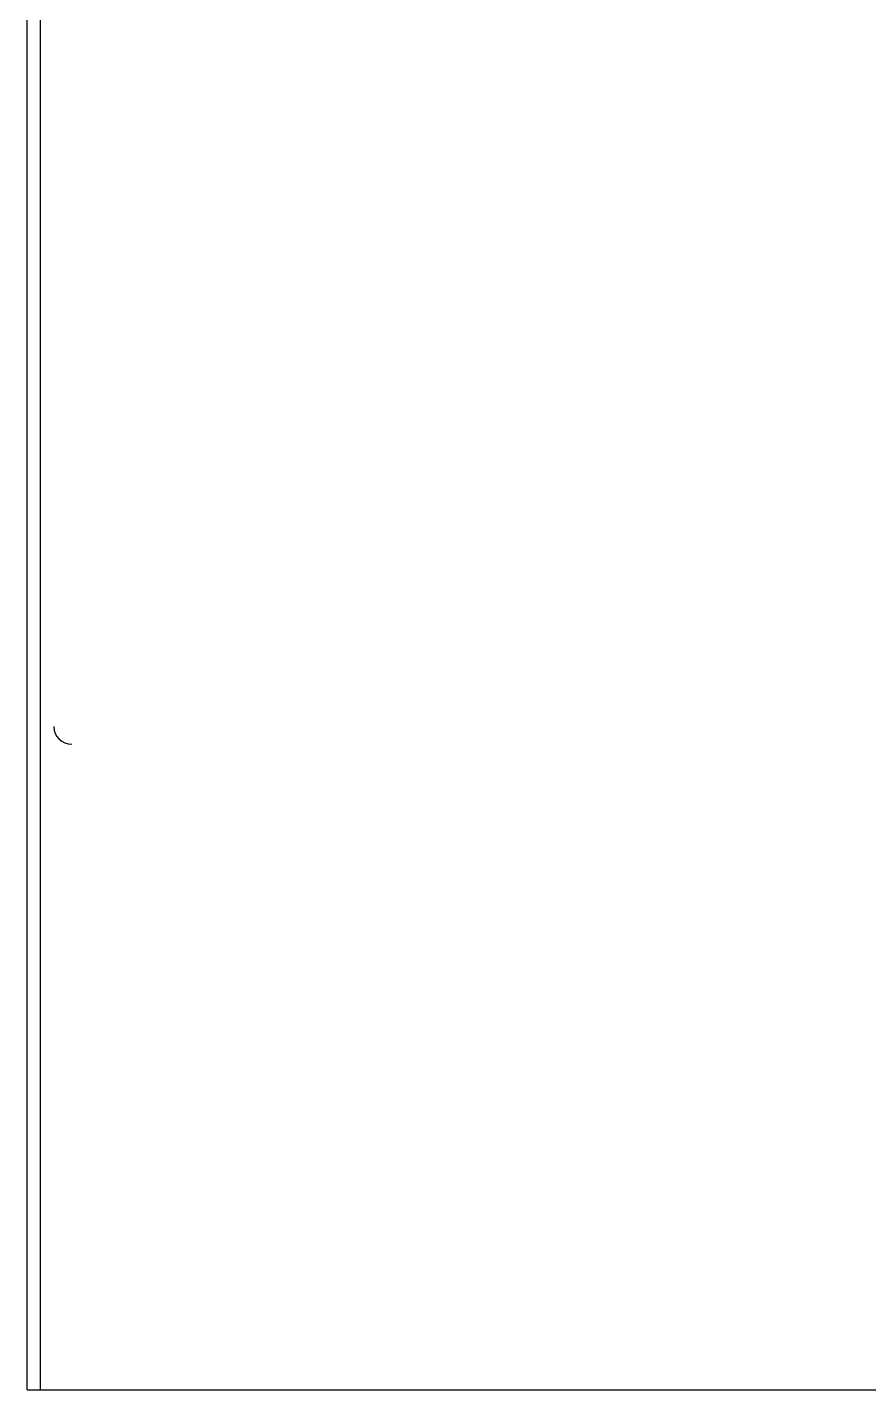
# Model space of a CAD drawing. Header units: millimetres. Extents: x -3365 to 2000, y -387 to 1008.
# Drawn here: x 0 to 189.4, y 0 to 306.7 of the extents above; entities that cross this region are included whole.
import ezdxf

# ---------------------------------------------------------------- set-up
doc = ezdxf.new("R2010")
doc.units = ezdxf.units.MM
doc.layers.add('BORDERLINE', color=6, linetype='Continuous')

msp = doc.modelspace()

# ---------------------------------------------------------------- linework, layer by layer
msp.add_line((0, 0), (2000, 0))
msp.add_arc((10, 149.3), 4, 180, 270)
at = {"layer": 'BORDERLINE'}
for p, q in [((0, 0), (0, 1000)), ((3, 0), (3, 1000)), ((0, 0), (2000, 0))]:
    msp.add_line(p, q, dxfattribs=at)

doc.saveas('drawing.dxf')
